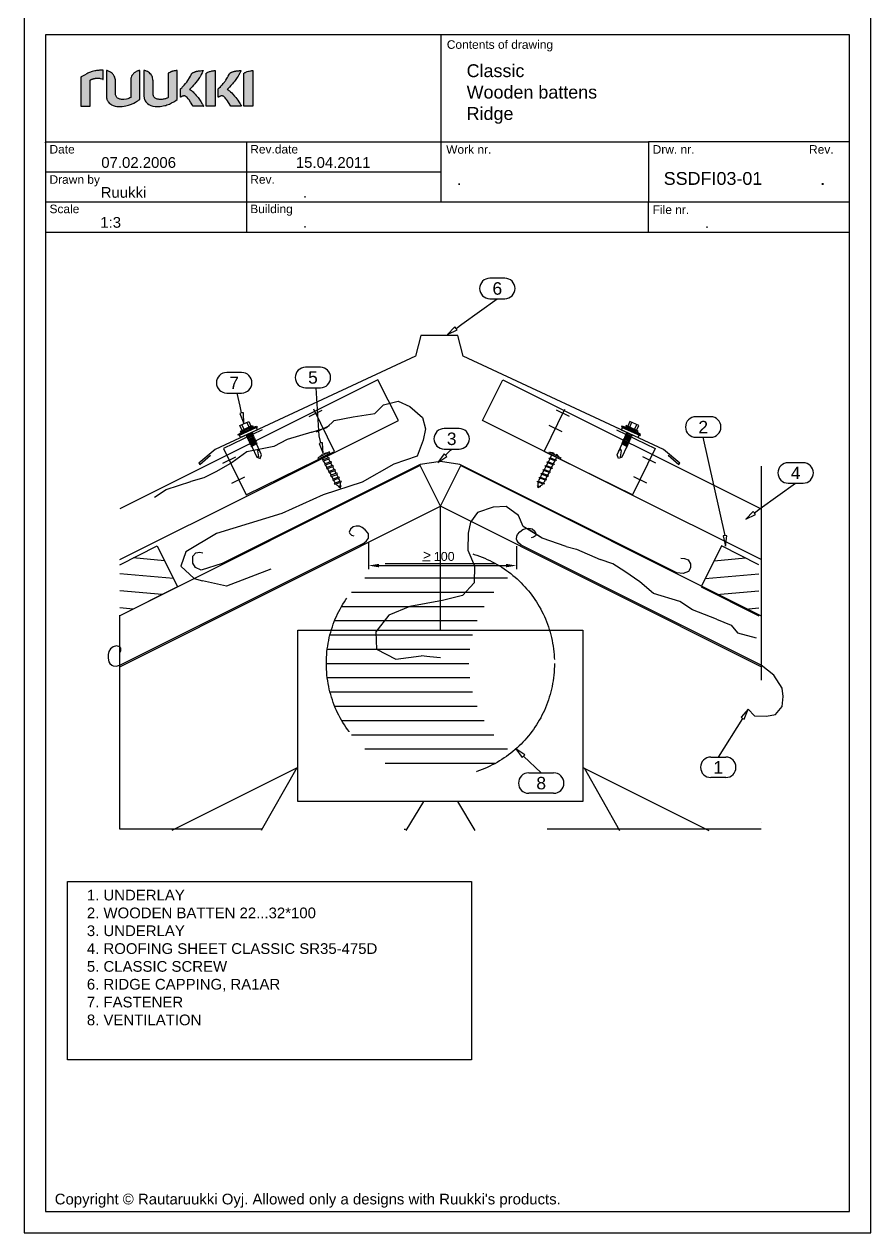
# Model space of a CAD drawing. Extents: x 2509 to 12199, y -2580 to 855.
# Drawn here: x 3968 to 4562, y -855 to -8 of the extents above; entities that cross this region are included whole.
import ezdxf
from ezdxf.enums import TextEntityAlignment as Align

# ---------------------------------------------------------------- set-up
doc = ezdxf.new("R2010")
doc.units = 0
doc.header["$LTSCALE"] = 50
doc.header["$PDSIZE"] = 50
doc.linetypes.add('KL', pattern=[4, 2, -2])
doc.linetypes.add('PKL', pattern=[7, 3, -2, 0, -2])
for name, color, linetype in [('CLASSIC', 7, 'CONTINUOUS'), ('DET_RAAMIT', 7, 'CONTINUOUS'), ('KIINNIKE', 1, 'CONTINUOUS'), ('RUUKKI', 7, 'CONTINUOUS')]:
    doc.layers.add(name, color=color, linetype=linetype)
doc.styles.add('arial', font='ARIAL.TTF')

# ---------------------------------------------------------------- blocks, each defined once
blk = doc.blocks.new('ruukki_dwg')
at = {"layer": 'RUUKKI'}
for points in [[(-27.9, 99.7), (-27.9, 57.3), (-14.6, 57.3), (-14.6, 95.4), (-14, 95.7), (-13.7, 95.9), (-13.4, 96), (-13.1, 96.2), (-12.8, 96.3), (-12.5, 96.4), (-12.1, 96.6), (-11.5, 96.8), (-11.1, 96.9), (-10.8, 97), (-10.4, 97.1), (-10.1, 97.2), (-9.8, 97.3), (-9.1, 97.5), (-8.4, 97.6), (-7.4, 97.8), (-6.7, 97.9), (-5.8, 98.1), (-4.9, 98.1), (-3.3, 98.1), (-1.1, 98), (0.3, 97.8), (2.3, 97.3), (3.8, 96.6), (4.2, 96.4), (4.3, 96.4), (4.4, 96.4), (4.4, 96.4), (4.4, 109.6), (4.2, 109.7), (3.9, 109.7), (3.7, 109.7), (2.4, 109.7), (1.3, 109.7), (0.1, 109.7), (-1, 109.6), (-2.1, 109.5), (-3.6, 109.4), (-5.1, 109.2), (-6.5, 109), (-7.8, 108.8), (-9.9, 108.3), (-11.5, 107.8), (-13, 107.3), (-14.2, 106.9), (-15.4, 106.4), (-16.9, 105.7), (-18.1, 105.2), (-19.4, 104.5), (-23, 102.6), (-25.5, 101.1), (-26.5, 100.5), (-27.3, 100), (-27.6, 99.9), (-27.9, 99.7)], [(9.1, 109.3), (9.1, 72.2), (9.1, 70.8), (9.3, 69.4), (9.6, 68.1), (10, 66.9), (10.3, 66.1), (10.7, 65.4), (11.1, 64.6), (11.8, 63.6), (12.3, 63), (13.4, 61.8), (14.3, 61), (15.6, 60.1), (16.6, 59.4), (18.1, 58.7), (18.9, 58.3), (20.4, 57.8), (22.1, 57.3), (24.2, 56.9), (26.3, 56.7), (29.3, 56.7), (32, 56.9), (35, 57.2), (37.3, 57.6), (41.4, 58.6), (45.8, 60.2), (49.1, 61.9), (51.7, 63.3), (53, 64), (54.8, 65.1), (56, 65.8), (56.9, 66.4), (57.6, 66.9), (57.8, 67), (57.8, 88.2), (57.8, 109.5), (57.1, 109.3), (56.5, 109.1), (55.8, 108.9), (55.5, 108.8), (54.8, 108.6), (53.9, 108.2), (52.7, 107.7), (51.6, 107), (50.5, 106.3), (49.9, 105.9), (49.2, 105.2), (48.7, 104.8), (48.1, 104.1), (47.6, 103.6), (47.2, 103.1), (46.9, 102.5), (46.5, 102), (46.3, 101.7), (45.9, 100.8), (45.3, 99.2), (45, 98.2), (44.8, 97.1), (44.6, 96), (44.6, 95.3), (44.6, 94.5), (44.6, 69.8), (43.4, 69.2), (42.1, 68.7), (40.4, 68.1), (38.4, 67.6), (34.6, 67.1), (33.3, 67.1), (31.3, 67.2), (29.8, 67.4), (28.7, 67.6), (27.7, 67.9), (26.7, 68.3), (25.4, 69), (24.6, 69.8), (23.7, 70.9), (23.2, 71.7), (22.8, 72.7), (22.5, 73.7), (22.4, 74.3), (22.3, 74.9), (22.3, 75.6), (22.3, 76.2), (22.3, 76.6), (22.3, 94.3), (22.2, 95.5), (22, 97.3), (21.7, 98.4), (21.3, 99.7), (20.6, 101.2), (19.6, 102.9), (19, 103.7), (18.6, 104.1), (17.9, 104.9), (16.9, 105.7), (16.4, 106.1), (15.3, 106.8), (14.1, 107.5), (13.2, 107.9), (12.3, 108.3), (11.4, 108.7), (10.7, 108.9), (10.1, 109.1), (9.7, 109.1), (9.4, 109.2), (9.1, 109.3)], [(64, 109.5), (64, 72.2), (64, 71.3), (64.1, 70.3), (64.4, 68.5), (64.8, 67.3), (65.2, 66.1), (65.8, 65), (66.7, 63.6), (67.7, 62.4), (69.2, 61), (71.2, 59.6), (73.8, 58.3), (77, 57.3), (80.3, 56.8), (83.6, 56.7), (87.5, 56.9), (89.9, 57.2), (92.2, 57.6), (94.3, 58.1), (95.9, 58.5), (97.4, 59), (101, 60.4), (104.3, 62), (107.6, 63.8), (110.6, 65.7), (112.6, 67), (112.6, 109.2), (112.2, 109.2), (111.7, 109.1), (111.2, 109.1), (110.8, 109.1), (110.1, 109), (109.1, 108.8), (108.6, 108.7), (108.1, 108.6), (106.5, 108.2), (105.8, 108.1), (105.1, 107.9), (104.5, 107.7), (104.2, 107.6), (104, 107.5), (103.4, 107.3), (103.1, 107.2), (102.6, 107), (102.2, 106.8), (101.7, 106.6), (100.8, 106.1), (100.3, 105.8), (100, 105.6), (99.7, 105.5), (99.5, 105.3), (99.5, 69.8), (98.9, 69.5), (98, 69.1), (97.3, 68.8), (96.3, 68.4), (95.6, 68.2), (94.6, 67.9), (92.9, 67.5), (91.9, 67.3), (90.7, 67.2), (89.8, 67.1), (88.5, 67.1), (87.2, 67.1), (86.2, 67.2), (85.3, 67.3), (84.4, 67.4), (83.3, 67.7), (82.3, 68), (81.2, 68.5), (80.5, 68.9), (79.8, 69.4), (79.5, 69.7), (78.8, 70.4), (78.4, 71), (78, 71.9), (77.7, 72.6), (77.5, 73.2), (77.3, 74.3), (77.2, 75.2), (77.2, 76.2), (77.2, 76.5), (77.2, 94.5), (77.1, 95.3), (77, 96.8), (76.6, 98.5), (76.3, 99.5), (75.8, 100.8), (75.2, 102), (74.3, 103.3), (73.2, 104.6), (72, 105.7), (70.5, 106.8), (69, 107.7), (67.8, 108.2), (66.6, 108.7), (66, 108.9), (65.3, 109.1), (64.3, 109.4), (64, 109.5)], [(117.3, 82.4), (118, 83.1), (119.1, 84.2), (119.7, 84.9), (120.6, 85.9), (122.5, 88), (124.5, 90.3), (126.3, 92.5), (128, 94.7), (130.5, 98.7), (132, 101.2), (132.9, 103), (133.5, 104.2), (134, 105.3), (134.3, 105.5), (134.8, 105.8), (135.3, 106), (135.9, 106.4), (136.4, 106.6), (137, 106.8), (137.6, 107.1), (138.3, 107.4), (138.7, 107.5), (139, 107.6), (139.5, 107.7), (139.9, 107.9), (140.3, 108), (140.8, 108.1), (141.2, 108.2), (141.7, 108.3), (142.7, 108.5), (143.4, 108.7), (144.2, 108.8), (144.9, 108.8), (145.6, 108.9), (146.3, 109), (148.5, 109.1), (149.8, 109.2), (150.1, 109.2), (150.3, 109.2), (150.3, 109), (150.2, 108.8), (150, 108.3), (149.6, 107.4), (149.3, 106.7), (149, 106), (148.8, 105.7), (147.6, 103.4), (146.8, 101.9), (145.8, 100.3), (145, 99), (143.9, 97.4), (143.1, 96.4), (141.9, 94.7), (139.2, 91.3), (138.1, 89.9), (137.4, 89.1), (136.4, 87.9), (134.3, 85.6), (133.2, 84.5), (132.2, 83.5), (130.8, 82.1), (130.2, 81.6), (130.6, 81.5), (131.4, 81.2), (131.7, 81), (132.4, 80.6), (133.4, 79.9), (134.2, 79.3), (134.4, 79.1), (135.6, 78), (136.6, 76.9), (138.7, 74.6), (140.3, 72.8), (142.9, 69.7), (144.8, 67.1), (146.8, 64.2), (149.1, 60.8), (149.4, 60.4), (150, 59.3), (150.4, 58.6), (150.9, 57.8), (151, 57.5), (151.1, 57.3), (135.7, 57.3), (134.4, 59.4), (132.9, 61.8), (132, 63.2), (129.7, 66.4), (128.3, 68.2), (126.8, 69.9), (125.7, 71), (124.9, 71.6), (124.4, 71.9), (124.1, 72), (123.9, 72.1), (123.8, 72.2), (123.5, 72.2), (123.2, 72.3), (123, 72.3), (122.8, 72.3), (122.6, 72.3), (122.1, 72.3), (121.9, 72.3), (121.6, 72.2), (121.1, 72.1), (120.8, 72), (120.5, 72), (120.4, 71.9), (120.1, 71.8), (119.8, 71.7), (119.6, 71.6), (119.3, 71.5), (119, 71.3), (118.8, 71.2), (118.5, 71), (118.3, 70.9), (117.8, 70.6), (117.8, 70.6), (117.7, 70.5), (117.5, 70.5), (117.3, 70.3), (117.3, 82.4)], [(154.5, 105.3), (155, 105.6), (155.6, 106), (156.2, 106.3), (156.8, 106.6), (157.2, 106.8), (158.7, 107.4), (159.6, 107.7), (160.5, 108), (161.9, 108.3), (163.1, 108.6), (164.2, 108.8), (165.4, 109), (166.6, 109.1), (167.1, 109.1), (167.7, 109.2), (167.7, 57.3), (154.5, 57.3), (154.5, 105.3)], [(172.4, 82.4), (173.8, 83.9), (175.4, 85.6), (176.3, 86.7), (177.5, 88), (178.6, 89.1), (179.6, 90.3), (180.5, 91.4), (181.3, 92.5), (182.1, 93.5), (182.7, 94.3), (183.2, 95), (184.8, 97.4), (186, 99.3), (187, 101.2), (188.3, 103.6), (188.8, 104.8), (189.1, 105.3), (189.2, 105.4), (189.5, 105.6), (189.7, 105.7), (190, 105.9), (190.5, 106.2), (191.2, 106.5), (191.7, 106.7), (192.3, 107), (193, 107.2), (193.7, 107.5), (194.5, 107.7), (194.9, 107.9), (195.4, 108), (195.8, 108.1), (196.3, 108.2), (196.8, 108.3), (197.8, 108.5), (198.5, 108.7), (199.6, 108.8), (200.3, 108.9), (201, 108.9), (201.4, 109), (202.4, 109), (203.6, 109.1), (204, 109.1), (204.8, 109.2), (205.2, 109.2), (205.4, 109.2), (205.3, 109), (205.3, 109), (205.2, 108.8), (205.1, 108.5), (205, 108.3), (204.9, 108), (204.8, 107.7), (204.7, 107.4), (204.5, 107.1), (204.4, 106.7), (204.2, 106.4), (203.7, 105.3), (203.5, 104.9), (203.3, 104.5), (203.1, 104.1), (203, 103.9), (202.8, 103.6), (202.4, 102.8), (202, 102.2), (201.3, 101), (200, 99), (199.2, 97.8), (198.2, 96.4), (196.9, 94.7), (195.5, 92.8), (194.3, 91.3), (193.1, 89.9), (192.1, 88.7), (190.8, 87.2), (188.8, 85.1), (187.8, 84), (186.3, 82.6), (185.8, 82.1), (185.3, 81.6), (186, 81.4), (186.6, 81.1), (187, 81), (187.5, 80.6), (188, 80.2), (188.6, 79.8), (189.2, 79.3), (190.1, 78.4), (192.1, 76.5), (193.8, 74.6), (196.1, 71.9), (197.9, 69.7), (200.7, 65.8), (202.4, 63.5), (204.2, 60.8), (205.3, 58.9), (206.2, 57.3), (190.8, 57.3), (189.9, 58.8), (188.5, 61), (187.4, 62.7), (185.8, 65.1), (184.4, 66.9), (183.4, 68.2), (182.4, 69.3), (181.3, 70.4), (180.4, 71.3), (179.8, 71.8), (179.2, 72), (178.6, 72.2), (178, 72.3), (177.6, 72.3), (176.9, 72.3), (176.4, 72.2), (175.7, 72), (175.1, 71.8), (174.7, 71.6), (174.1, 71.3), (173.5, 71), (173.1, 70.8), (172.7, 70.5), (172.4, 70.4), (172.4, 70.3), (172.4, 82.4)], [(209.6, 105.3), (210.1, 105.6), (210.7, 106), (211.3, 106.3), (211.9, 106.6), (212.8, 107), (213.8, 107.4), (214.7, 107.7), (216.3, 108.2), (217.6, 108.5), (219.3, 108.8), (220.5, 109), (221.5, 109.1), (222.4, 109.1), (222.8, 109.2), (222.8, 57.3), (209.6, 57.3), (209.6, 105.3)]]:
    blk.add_lwpolyline(points, dxfattribs=at)
blk = doc.blocks.new('A$C2243682C')
at = {"layer": 'RUUKKI', "color": 1, "linetype": 'PKL'}
for p, q in [((-76.98, 537.52), (-76.98, 283.08)), ((-526.98, 283.08), (-526.98, 530.82)), ((-76.98, 283.08), (-526.98, 283.08))]:
    blk.add_line(p, q, dxfattribs=at)
blk = doc.blocks.new('A$C6CFB2109')
at = {"layer": 'RUUKKI', "color": 1, "linetype": 'KL'}
for p, q in [((-263.73, 186.21), (-186.27, 186.21)), ((-277.92, 176.21), (-172.08, 176.21)), ((-287.45, 166.21), (-162.55, 166.21)), ((-294.28, 156.21), (-155.72, 156.21)), ((-299.16, 146.21), (-150.84, 146.21)), ((-302.46, 136.21), (-147.54, 136.21)), ((-304.37, 126.21), (-145.63, 126.21)), ((-305, 116.21), (-145, 116.21)), ((-304.37, 106.21), (-145.63, 106.21)), ((-302.46, 96.21), (-147.54, 96.21)), ((-299.16, 86.21), (-150.84, 86.21)), ((-294.28, 76.21), (-155.72, 76.21)), ((-287.45, 66.21), (-162.55, 66.21)), ((-277.92, 56.21), (-172.08, 56.21)), ((-263.73, 46.21), (-186.27, 46.21))]:
    blk.add_line(p, q, dxfattribs=at)
blk.add_circle((-225, 116.21), 80, dxfattribs=at)
blk = doc.blocks.new('A$C6E8F6798')
at = {"layer": 'RUUKKI', "color": 5}
for p, q in [((-14.31, 28.62), (-225, -76.72)), ((0, 0), (-14.31, 28.62)), ((-225, -112.5), (0, 0))]:
    blk.add_line(p, q, dxfattribs=at)
blk = doc.blocks.new('A$C32A053DA')
at = {"layer": 'RUUKKI', "color": 5}
for p, q in [((0, 0), (14.31, 28.62)), ((14.31, 28.62), (225, -76.72)), ((225, -112.5), (0, 0))]:
    blk.add_line(p, q, dxfattribs=at)
blk = doc.blocks.new('A$C396A0FC0')
at = {"layer": 'RUUKKI', "color": 2}
for p, q in [((163.71, 212.04), (161.82, 210.42)), ((165.96, 212.5), (163.71, 212.04)), ((168.14, 212.32), (165.96, 212.5)), ((170.21, 211.56), (168.14, 212.32)), ((161.82, 210.42), (160.88, 208.2)), ((160.88, 208.2), (161.35, 207.17)), ((161.35, 207.17), (162.63, 206.1)), ((162.63, 206.1), (164.33, 205.67)), ((172.19, 209.91), (170.21, 211.56)), ((173.96, 208.07), (172.19, 209.91)), ((173.19, 202.17), (174.44, 204.06)), ((174.47, 206.96), (173.96, 208.07)), ((174.44, 204.06), (174.58, 204.85)), ((174.58, 204.85), (174.47, 206.96)), ((0, 114.96), (171.23, 200.58)), ((171.23, 200.58), (173.19, 202.17)), ((-4.63, 127.87), (-6.34, 126.34)), ((-2.2, 128.41), (-4.63, 127.87)), ((0.14, 127.82), (-2.2, 128.41)), ((0.69, 126.83), (0.14, 127.82)), ((-7.51, 124.49), (-8.14, 122.37)), ((-8.14, 122.37), (-8.01, 119.81)), ((-8.01, 119.81), (-7.6, 117.28)), ((-6.34, 126.34), (-7.51, 124.49)), ((0.1, 123.54), (0.78, 125.17)), ((0.78, 125.17), (0.69, 126.83)), ((-7.6, 117.28), (-7.02, 116.2)), ((-7.02, 116.2), (-5.4, 114.85)), ((-5.4, 114.85), (-4.68, 114.49)), ((-4.68, 114.49), (-2.42, 114.36)), ((-2.42, 114.36), (0, 114.96))]:
    blk.add_line(p, q, dxfattribs=at)
blk = doc.blocks.new('A$C040B40ED')
at = {"layer": 'RUUKKI', "color": 2}
for p, q in [((-171.58, 203.35), (-171.47, 205.45)), ((-171.47, 205.45), (-170.95, 206.57)), ((-170.95, 206.57), (-169.18, 208.41)), ((-169.18, 208.41), (-167.21, 210.06)), ((-167.21, 210.06), (-165.14, 210.82)), ((-165.14, 210.82), (-162.96, 210.99)), ((-162.96, 210.99), (-160.7, 210.54)), ((-159.62, 204.6), (-161.32, 204.16)), ((-160.7, 210.54), (-158.81, 208.92)), ((-158.34, 205.67), (-159.62, 204.6)), ((-158.81, 208.92), (-157.87, 206.69)), ((-157.87, 206.69), (-158.34, 205.67)), ((-171.43, 202.55), (-171.58, 203.35)), ((-170.19, 200.67), (-171.43, 202.55)), ((-168.23, 199.08), (-170.19, 200.67)), ((0, 114.96), (-168.23, 199.08)), ((8.96, 107.85), (0, 114.96)), ((14.84, 98.84), (8.96, 107.85)), ((15.46, 93.07), (14.84, 98.84)), ((10.1, 80.3), (14.84, 86.07)), ((14.84, 86.07), (15.46, 93.07)), ((-9.08, 84.01), (-4.54, 79.47)), ((-4.54, 79.47), (3.71, 79.27)), ((3.71, 79.27), (10.1, 80.3))]:
    blk.add_line(p, q, dxfattribs=at)
at = {"layer": 'RUUKKI', "color": 1, "linetype": 'KL'}
blk.add_line((-162.66, 209.84), (-163.38, 209.92), dxfattribs=at)
blk = doc.blocks.new('A$C259C44C5')
at = {"layer": 'RUUKKI', "color": 1, "linetype": 'KL'}
for p, q in [((-199.04, 222.03), (-203.98, 215.34)), ((-187.98, 225.81), (-199.04, 222.03)), ((-178.97, 226.1), (-187.98, 225.81)), ((-170.24, 219.99), (-178.97, 226.1)), ((-203.98, 215.34), (-205.44, 207.49)), ((-167.04, 212.14), (-170.24, 219.99)), ((-153.71, 204.05), (-167.04, 212.14)), ((-205.44, 207.49), (-205.73, 195.57)), ((-153.71, 204.05), (-162.66, 209.84)), ((-136.85, 198.25), (-153.71, 204.05)), ((-205.73, 195.57), (-201.08, 184.52)), ((-103.93, 185.95), (-112.82, 189.16)), ((-201.08, 184.52), (-201.37, 172.59)), ((-95.5, 180.67), (-103.93, 185.95)), ((-84.97, 173.3), (-95.5, 180.67)), ((-201.37, 172.59), (-209.51, 163.87)), ((-75.49, 165.12), (-84.97, 173.3)), ((-209.51, 163.87), (-223.48, 160.38)), ((-57.05, 159.61), (-75.49, 165.12)), ((-246.46, 156.02), (-261.29, 149.91)), ((-223.48, 160.38), (-246.46, 156.02)), ((-48.1, 153.82), (-57.05, 159.61)), ((-31.25, 147.32), (-48.1, 153.82)), ((-261.29, 149.91), (-270.31, 138.28)), ((-31.25, 147.32), (-21, 143.1)), ((-270.31, 138.28), (-269.73, 126.07)), ((-21, 143.1), (-16.46, 137.66)), ((-16.46, 137.66), (-3.45, 134.03)), ((-269.73, 126.07), (-256.35, 119.09)), ((-256.35, 119.09), (-238.46, 121.56))]:
    blk.add_line(p, q, dxfattribs=at)
at = {"layer": 'RUUKKI', "color": 1}
for p, q in [((-136.85, 198.25), (-129.59, 196.4)), ((-129.59, 196.4), (-112.82, 189.16)), ((-112.82, 189.16), (-112.82, 189.16)), ((-232.45, 120.86), (-238.46, 121.56)), ((-225, 119.99), (-232.45, 120.86))]:
    blk.add_line(p, q, dxfattribs=at)
blk = doc.blocks.new('A$C780F4CBE')
at = {"layer": 'RUUKKI', "color": 6}
for p, q in [((-50.47, -25.44), (-50.47, -44.06)), ((53.42, -28), (53.42, -44.06)), ((-42.97, -41.56), (45.92, -41.56))]:
    blk.add_line(p, q, dxfattribs=at)
for points in [[(-42.97, -40.31), (-42.97, -42.81), (-50.47, -41.56)], [(45.92, -40.31), (45.92, -42.81), (53.42, -41.56)]]:
    blk.add_solid(points, dxfattribs=at)
blk = doc.blocks.new('A$C2F552DE1')
at = {"layer": 'RUUKKI', "color": 2}
for p, q in [((-14.09, 29.36), (-153.05, -40.03)), ((0.17, 31.32), (-14.09, 29.36)), ((13.6, 29.43), (0.17, 31.32)), ((165.93, -46.73), (13.6, 29.43)), ((-173.79, -34.9), (-171.64, -32.55)), ((-171.64, -32.55), (-168.75, -32.08)), ((-168.75, -32.08), (-166.74, -32.62)), ((-173.65, -39.87), (-173.79, -34.9)), ((-171.91, -42.89), (-173.65, -39.87)), ((-153.05, -40.03), (-167.95, -44.77)), ((168.74, -36.27), (171.34, -36.52)), ((171.34, -36.52), (173.93, -37.61)), ((173.93, -37.61), (175.52, -40.28)), ((175.52, -40.28), (175.43, -43.12)), ((-167.95, -44.77), (-171.91, -42.89)), ((170.29, -47.16), (165.93, -46.73)), ((173.97, -45.79), (170.29, -47.16)), ((175.43, -43.12), (173.97, -45.79))]:
    blk.add_line(p, q, dxfattribs=at)
blk = doc.blocks.new('A$C762D7903')
at = {"layer": 'RUUKKI', "color": 7}
for p, q in [((-195.51, 286.52), (-181.2, 315.14)), ((-181.2, 315.14), (0, 224.54)), ((0, 189.02), (-195.51, 286.52))]:
    blk.add_line(p, q, dxfattribs=at)
blk = doc.blocks.new('A$C6E3D657E')
at = {"layer": 'RUUKKI', "color": 1}
for p, q in [((94.96, -47.09), (89.86, -45.35)), ((93.33, -50.29), (93.4, -50.15)), ((95.3, -46.42), (97.03, -43.02)), ((102.76, -51.92), (98.35, -48.82)), ((98.7, -48.15), (100.43, -44.75)), ((89.87, -57.07), (90.22, -56.4)), ((90.57, -55.72), (90.91, -55.04)), ((91.26, -54.36), (91.6, -53.68)), ((91.95, -53), (92.3, -52.32)), ((92.64, -51.64), (92.99, -50.96)), ((93.03, -59.28), (93.37, -58.6)), ((93.72, -57.92), (94.06, -57.24)), ((94.41, -56.56), (94.76, -55.88)), ((95.1, -55.21), (95.45, -54.53)), ((95.79, -53.85), (96.14, -53.17)), ((96.48, -52.49), (96.8, -51.88))]:
    blk.add_line(p, q, dxfattribs=at)
for points in [[(100.06, -48.84), (101.79, -45.44), (95.68, -42.33), (93.95, -45.72)], [(100.87, -53.95), (101.73, -52.26), (90.19, -46.38), (89.33, -48.07)], [(102.41, -52.6), (102.76, -51.92), (89.86, -45.35), (89.51, -46.03)], [(100.73, -50.03), (101.07, -49.36), (92.93, -45.21), (92.58, -45.88)], [(96.68, -53.1), (96.48, -52.49), (93.33, -50.29), (92.72, -50.31), (92.99, -50.96), (96.14, -53.17)], [(93.23, -59.89), (93.03, -59.28), (89.87, -57.07), (89.26, -57.1), (89.53, -57.75), (92.68, -59.96)], [(93.92, -58.54), (93.72, -57.92), (90.57, -55.72), (89.95, -55.75), (90.22, -56.4), (93.37, -58.6)], [(94.61, -57.18), (94.41, -56.56), (91.26, -54.36), (90.64, -54.39), (90.91, -55.04), (94.06, -57.24)], [(95.3, -55.82), (95.1, -55.21), (91.95, -53), (91.34, -53.03), (91.6, -53.68), (94.76, -55.88)], [(95.99, -54.46), (95.79, -53.85), (92.64, -51.64), (92.03, -51.67), (92.3, -52.32), (95.45, -54.53)]]:
    blk.add_lwpolyline(points, close=True, dxfattribs=at)
for points in [[(92.68, -59.96), (89.04, -67.11), (86.47, -67.94), (85.64, -65.38), (89.53, -57.75)], [(89.87, -57.07), (89.93, -56.96)], [(93.08, -59.17), (93.03, -59.28)], [(86.85, -63.01), (88.06, -61.48), (88.59, -62.78), (87.88, -66.86), (88.91, -67.15)]]:
    blk.add_lwpolyline(points, dxfattribs=at)
blk = doc.blocks.new('S43-25')
at = {"layer": 'CLASSIC', "color": 1}
for points in [[(-0.7, 1.01), (-0.9, 1.66, 0.08871), (-3.3, 1, 0.082321)], [(3.3, 1, 0.08871), (0.9, 1.66), (0.7, 1.01)]]:
    blk.add_lwpolyline(points, format="xyb", dxfattribs=at)
at = {"layer": 'KIINNIKE', "color": 1}
for p, q in [((-1.9, -5.44), (-1.9, -3.23)), ((1.9, -4.9), (1.9, -2.7))]:
    blk.add_line(p, q, dxfattribs=at)
at = {"layer": 'KIINNIKE'}
for p, q in [((-1.9, -8.49), (-1.9, -6.28)), ((1.9, -7.95), (1.9, -5.74)), ((-1.9, -11.53), (-1.9, -9.32)), ((1.9, -11), (1.9, -8.79))]:
    blk.add_line(p, q, dxfattribs=at)
at = {"layer": 'KIINNIKE', "color": 1}
for points in [[(-4.5, 1), (4.5, 1), (4.5, 0), (-4.5, 0)], [(2.6, -2.17), (2.1, -2.67), (-2.09, -3.25), (-2.68, -2.92), (-2.09, -2.42), (2.1, -1.83)], [(2.6, -5.21), (2.1, -5.72), (-2.09, -6.3), (-2.68, -5.97), (-2.09, -5.46), (2.1, -4.88)]]:
    blk.add_lwpolyline(points, close=True, dxfattribs=at)
for points in [[(-1.9, -2.39), (-1.9, -1, 0.414214), (-2.9, 0)], [(1.9, -1.86), (1.9, -1, -0.414214), (2.9, 0)]]:
    blk.add_lwpolyline(points, format="xyb", dxfattribs=at)
at = {"layer": 'KIINNIKE'}
for points in [[(2.6, -8.26), (2.1, -8.76), (-2.09, -9.35), (-2.68, -9.01), (-2.09, -8.51), (2.1, -7.93)], [(2.6, -11.31), (2.1, -11.81), (-2.09, -12.4), (-2.68, -12.06), (-2.09, -11.56), (2.1, -10.97)], [(2.6, -14.36), (2.1, -14.86), (-2.09, -15.45), (-2.68, -15.11), (-2.09, -14.61), (2.1, -14.02)], [(2.6, -17.4), (2.1, -17.91), (-2.09, -18.49), (-2.68, -18.16), (-2.09, -17.65), (2.1, -17.07)], [(2.6, -20.45), (2.1, -20.95), (-2.03, -21.53), (-2.61, -21.2), (-2.03, -20.69), (2.1, -20.12)], [(1.09, -23.71), (0.73, -24.07), (-0.55, -24.25), (-0.98, -24.01), (-0.55, -23.65), (0.73, -23.47)]]:
    blk.add_lwpolyline(points, close=True, dxfattribs=at)
for points in [[(-1.9, -9.32), (-1.9, -9.41)], [(-1.9, -14.58), (-1.9, -12.37)], [(-1.9, -17.63), (-1.9, -15.42)], [(1.9, -8.88), (1.9, -8.79)], [(1.9, -11.84), (1.9, -14.05)], [(1.9, -14.89), (1.9, -17.1)], [(-1.9, -18.74), (-1.9, -18.47)], [(0, -25), (-0.37, -24.23)], [(0.42, -24.12), (0, -25)], [(1.9, -17.93), (1.9, -18.74)]]:
    blk.add_lwpolyline(points, dxfattribs=at)
for points in [[(-1.72, -20.65, -0.048189), (-1.9, -18.74), (-1.9, -18.47)], [(-0.62, -23.7), (-0.94, -23.03, -0.041911), (-1.53, -21.46)], [(1.64, -21.02, -0.053388), (0.94, -23.03), (0.73, -23.47)], [(1.9, -17.93), (1.9, -18.74, -0.035659), (1.8, -20.16, -0.035659)]]:
    blk.add_lwpolyline(points, format="xyb", dxfattribs=at)
blk = doc.blocks.new('A$C79D7468B')
at = {"layer": 'RUUKKI', "color": 3, "ltscale": 25}
for p, q in [((29.32, -6.02), (35.8, 26.34)), ((74.63, 21.63), (104.04, 15.75)), ((104.04, 15.75), (96.98, -19.55)), ((96.98, -19.55), (29.32, -6.02))]:
    blk.add_line(p, q, dxfattribs=at)
at = {"layer": 'RUUKKI', "ltscale": 25}
for p, q in [((40.32, 22.38), (30.41, 24.37)), ((37.97, 10.62), (28.06, 12.6)), ((107.2, 5.95), (97.3, 7.93)), ((104.51, -9.09), (94.6, -7.11))]:
    blk.add_line(p, q, dxfattribs=at)
blk = doc.blocks.new('A$C0189015D')
at = {"layer": 'RUUKKI', "color": 2}
for p, q in [((0, -62.34), (26.28, -49.21)), ((26.28, -49.21), (40.59, -77.83)), ((40.59, -77.83), (0, -98.12))]:
    blk.add_line(p, q, dxfattribs=at)
at = {"layer": 'RUUKKI', "color": 1}
for p, q in [((31.45, -59.56), (9.42, -57.63)), ((37.69, -72.03), (0, -68.73)), ((29.74, -83.25), (0, -80.65)), ((9.45, -93.4), (0, -92.57))]:
    blk.add_line(p, q, dxfattribs=at)
blk = doc.blocks.new('A$C401F1AF1')
at = {"layer": 'RUUKKI', "color": 1, "linetype": 'KL'}
for p, q in [((185.03, 49.85), (195.41, 52.22)), ((195.41, 52.22), (203.66, 48.55)), ((163.71, 41.31), (179.11, 43.78)), ((179.11, 43.78), (185.03, 49.85)), ((203.66, 48.55), (212.47, 40.88)), ((145.43, 33.83), (150.43, 38.85)), ((150.43, 38.85), (163.71, 41.31)), ((212.47, 40.88), (214.54, 32.82)), ((117.48, 25.56), (108.04, 20.59)), ((134.84, 30.54), (117.48, 25.56)), ((134.84, 30.54), (145.43, 33.83)), ((214.54, 32.82), (212.92, 25)), ((108.04, 20.59), (89.19, 16.74)), ((212.92, 25), (208.7, 13.85)), ((79.02, 9.43), (67.88, 3.03)), ((89.19, 16.74), (79.02, 9.43)), ((208.7, 13.85), (192.29, 8.08)), ((67.88, 3.03), (59.02, -1.49)), ((192.29, 8.08), (170.17, -4.37)), ((59.02, -1.49), (49.87, -3.9)), ((170.17, -4.37), (142.76, -13.4)), ((142.76, -13.4), (113.8, -26.47)), ((113.8, -26.47), (67.84, -40.44)), ((67.84, -40.44), (46.49, -53.3)), ((46.49, -53.3), (42.93, -63.42)), ((42.93, -63.42), (52.28, -71.98)), ((106.08, -65.44), (74.86, -77.37)), ((74.86, -77.37), (58.12, -73.6))]:
    blk.add_line(p, q, dxfattribs=at)
at = {"layer": 'RUUKKI', "color": 1}
for p, q in [((32.53, -9.62), (49.87, -3.9)), ((49.87, -3.9), (49.87, -3.9)), ((24.37, -15.03), (32.53, -9.62)), ((52.28, -71.98), (58.12, -73.6))]:
    blk.add_line(p, q, dxfattribs=at)

msp = doc.modelspace()

# ---------------------------------------------------------------- hatches: boundary and pattern name
at = {"layer": 'RUUKKI'}
h = msp.add_hatch(color=256, dxfattribs=at)
h.paths.add_polyline_path([(4007.89, -44.61), (4007.89, -65), (4014.25, -65), (4014.25, -46.65), (4014.53, -46.5), (4014.68, -46.44), (4014.83, -46.37), (4014.98, -46.3), (4015.14, -46.24), (4015.29, -46.18), (4015.45, -46.11), (4015.77, -46), (4015.93, -45.94), (4016.1, -45.89), (4016.26, -45.84), (4016.42, -45.8), (4016.59, -45.75), (4016.92, -45.66), (4017.25, -45.59), (4017.74, -45.5), (4018.05, -45.45), (4018.51, -45.39), (4018.93, -45.36), (4019.68, -45.35), (4020.74, -45.41), (4021.42, -45.49), (4022.4, -45.74), (4023.13, -46.07), (4023.32, -46.19), (4023.37, -46.2), (4023.41, -46.2), (4023.41, -46.19), (4023.41, -39.83), (4023.29, -39.82), (4023.17, -39.8), (4023.05, -39.8), (4022.46, -39.8), (4021.89, -39.8), (4021.34, -39.81), (4020.81, -39.84), (4020.3, -39.87), (4019.56, -39.94), (4018.85, -40.02), (4018.17, -40.12), (4017.53, -40.25), (4016.52, -40.48), (4015.76, -40.7), (4015.02, -40.95), (4014.46, -41.15), (4013.89, -41.38), (4013.14, -41.7), (4012.6, -41.95), (4011.94, -42.29), (4010.22, -43.22), (4009.01, -43.92), (4008.52, -44.21), (4008.14, -44.44), (4008.01, -44.53)])
h.paths.add_polyline_path([(4025.65, -39.99), (4025.65, -57.81), (4025.68, -58.51), (4025.76, -59.16), (4025.9, -59.79), (4026.09, -60.39), (4026.25, -60.76), (4026.42, -61.12), (4026.61, -61.47), (4026.95, -61.95), (4027.18, -62.26), (4027.71, -62.82), (4028.14, -63.21), (4028.78, -63.67), (4029.28, -63.98), (4029.99, -64.33), (4030.35, -64.49), (4031.11, -64.76), (4031.89, -64.98), (4032.9, -65.16), (4033.92, -65.26), (4035.38, -65.26), (4036.69, -65.2), (4038.13, -65.04), (4039.22, -64.86), (4041.19, -64.35), (4043.28, -63.57), (4044.89, -62.8), (4046.14, -62.13), (4046.78, -61.76), (4047.63, -61.26), (4048.22, -60.88), (4048.63, -60.62), (4048.97, -60.39), (4049.07, -60.32), (4049.07, -50.12), (4049.07, -39.91), (4048.75, -39.99), (4048.43, -40.07), (4048.12, -40.17), (4047.96, -40.22), (4047.66, -40.33), (4047.2, -40.5), (4046.63, -40.78), (4046.07, -41.09), (4045.55, -41.44), (4045.3, -41.63), (4044.94, -41.94), (4044.71, -42.15), (4044.39, -42.49), (4044.19, -42.73), (4044, -42.98), (4043.82, -43.24), (4043.65, -43.5), (4043.57, -43.64), (4043.35, -44.07), (4043.06, -44.83), (4042.91, -45.32), (4042.81, -45.83), (4042.74, -46.36), (4042.72, -46.73), (4042.71, -47.1), (4042.71, -58.99), (4042.14, -59.27), (4041.52, -59.53), (4040.72, -59.8), (4039.73, -60.05), (4037.91, -60.29), (4037.27, -60.29), (4036.33, -60.24), (4035.62, -60.14), (4035.08, -60.04), (4034.59, -59.89), (4034.13, -59.71), (4033.52, -59.36), (4033.09, -59), (4032.66, -58.47), (4032.43, -58.06), (4032.25, -57.6), (4032.11, -57.09), (4032.06, -56.81), (4032.03, -56.52), (4032, -56.21), (4031.99, -55.89), (4031.98, -55.73), (4031.98, -47.19), (4031.96, -46.63), (4031.85, -45.75), (4031.74, -45.25), (4031.54, -44.61), (4031.21, -43.88), (4030.7, -43.06), (4030.41, -42.7), (4030.21, -42.46), (4029.88, -42.12), (4029.41, -41.72), (4029.16, -41.53), (4028.63, -41.17), (4028.09, -40.85), (4027.65, -40.64), (4027.2, -40.45), (4026.75, -40.29), (4026.44, -40.19), (4026.12, -40.1), (4025.97, -40.06), (4025.81, -40.02)])
h.paths.add_polyline_path([(4052.05, -39.91), (4052.05, -57.81), (4052.06, -58.28), (4052.1, -58.73), (4052.25, -59.59), (4052.42, -60.19), (4052.65, -60.76), (4052.92, -61.29), (4053.35, -61.95), (4053.84, -62.55), (4054.54, -63.21), (4055.51, -63.88), (4056.75, -64.49), (4058.29, -64.98), (4059.91, -65.23), (4061.5, -65.27), (4063.34, -65.18), (4064.53, -65.04), (4065.63, -64.86), (4066.65, -64.62), (4067.41, -64.41), (4068.14, -64.17), (4069.85, -63.5), (4071.46, -62.71), (4073.03, -61.86), (4074.47, -60.98), (4075.45, -60.32), (4075.45, -40.05), (4075.22, -40.06), (4075, -40.07), (4074.73, -40.09), (4074.58, -40.1), (4074.21, -40.15), (4073.77, -40.22), (4073.51, -40.27), (4073.25, -40.32), (4072.48, -40.49), (4072.15, -40.58), (4071.84, -40.66), (4071.55, -40.76), (4071.41, -40.8), (4071.27, -40.85), (4071.01, -40.94), (4070.88, -40.99), (4070.64, -41.08), (4070.41, -41.18), (4070.19, -41.28), (4069.73, -41.52), (4069.5, -41.66), (4069.36, -41.75), (4069.23, -41.83), (4069.11, -41.91), (4069.11, -58.99), (4068.83, -59.14), (4068.39, -59.34), (4068.08, -59.47), (4067.6, -59.65), (4067.28, -59.75), (4066.79, -59.89), (4065.97, -60.09), (4065.49, -60.17), (4064.87, -60.25), (4064.44, -60.29), (4063.84, -60.29), (4063.2, -60.27), (4062.74, -60.24), (4062.3, -60.19), (4061.88, -60.13), (4061.35, -60.01), (4060.87, -59.85), (4060.32, -59.61), (4060.02, -59.43), (4059.66, -59.16), (4059.49, -59.01), (4059.19, -58.67), (4059, -58.38), (4058.78, -57.97), (4058.65, -57.61), (4058.57, -57.36), (4058.47, -56.83), (4058.42, -56.39), (4058.39, -55.91), (4058.39, -55.75), (4058.39, -47.1), (4058.37, -46.73), (4058.32, -46.01), (4058.14, -45.16), (4057.99, -44.68), (4057.75, -44.07), (4057.45, -43.5), (4057.01, -42.86), (4056.5, -42.26), (4055.93, -41.73), (4055.17, -41.18), (4054.48, -40.78), (4053.9, -40.5), (4053.3, -40.27), (4053, -40.17), (4052.68, -40.07), (4052.21, -39.95)])
h.paths.add_polyline_path([(4077.7, -52.92), (4078.02, -52.61), (4078.54, -52.05), (4078.83, -51.73), (4079.29, -51.23), (4080.18, -50.25), (4081.15, -49.12), (4082, -48.07), (4082.82, -46.99), (4084.05, -45.1), (4084.74, -43.87), (4085.21, -43), (4085.48, -42.44), (4085.74, -41.91), (4085.88, -41.81), (4086.09, -41.68), (4086.33, -41.55), (4086.63, -41.39), (4086.87, -41.28), (4087.14, -41.17), (4087.45, -41.04), (4087.78, -40.92), (4087.96, -40.86), (4088.14, -40.8), (4088.34, -40.74), (4088.54, -40.68), (4088.76, -40.62), (4088.97, -40.56), (4089.2, -40.51), (4089.43, -40.45), (4089.92, -40.36), (4090.26, -40.3), (4090.6, -40.25), (4090.95, -40.21), (4091.3, -40.17), (4091.64, -40.15), (4092.7, -40.08), (4093.31, -40.06), (4093.46, -40.05), (4093.57, -40.05), (4093.53, -40.15), (4093.5, -40.25), (4093.41, -40.48), (4093.22, -40.91), (4093.08, -41.23), (4092.92, -41.57), (4092.84, -41.74), (4092.27, -42.83), (4091.87, -43.53), (4091.41, -44.3), (4090.99, -44.96), (4090.49, -45.69), (4090.11, -46.21), (4089.52, -47.01), (4088.23, -48.66), (4087.69, -49.31), (4087.35, -49.71), (4086.87, -50.27), (4085.85, -51.37), (4085.34, -51.9), (4084.87, -52.37), (4084.16, -53.05), (4083.9, -53.3), (4084.07, -53.34), (4084.47, -53.5), (4084.63, -53.58), (4084.97, -53.78), (4085.41, -54.1), (4085.8, -54.43), (4085.91, -54.52), (4086.47, -55.05), (4086.97, -55.56), (4088, -56.65), (4088.76, -57.53), (4089.98, -59.05), (4090.91, -60.3), (4091.87, -61.66), (4092.99, -63.32), (4093.11, -63.52), (4093.42, -64.04), (4093.6, -64.35), (4093.83, -64.76), (4093.89, -64.88), (4093.95, -65), (4086.54, -65), (4085.91, -63.96), (4085.19, -62.82), (4084.76, -62.16), (4083.65, -60.59), (4083, -59.76), (4082.26, -58.96), (4081.73, -58.43), (4081.36, -58.11), (4081.09, -57.95), (4080.98, -57.9), (4080.86, -57.86), (4080.8, -57.84), (4080.68, -57.82), (4080.54, -57.8), (4080.42, -57.78), (4080.35, -57.78), (4080.22, -57.78), (4080.02, -57.79), (4079.89, -57.8), (4079.76, -57.82), (4079.5, -57.87), (4079.38, -57.9), (4079.24, -57.94), (4079.17, -57.97), (4079.03, -58.02), (4078.88, -58.08), (4078.81, -58.12), (4078.66, -58.18), (4078.52, -58.25), (4078.39, -58.32), (4078.27, -58.39), (4078.15, -58.46), (4077.95, -58.58), (4077.86, -58.63), (4077.8, -58.66), (4077.7, -58.73)])
h.paths.add_polyline_path([(4095.58, -41.91), (4095.82, -41.75), (4096.12, -41.57), (4096.38, -41.43), (4096.67, -41.28), (4096.88, -41.18), (4097.61, -40.89), (4098.02, -40.76), (4098.46, -40.62), (4099.11, -40.45), (4099.71, -40.32), (4100.22, -40.23), (4100.82, -40.14), (4101.41, -40.09), (4101.64, -40.07), (4101.92, -40.05), (4101.92, -65), (4095.58, -65)])
h.paths.add_polyline_path([(4104.17, -52.92), (4104.86, -52.21), (4105.61, -51.4), (4106.08, -50.88), (4106.65, -50.25), (4107.15, -49.68), (4107.62, -49.12), (4108.07, -48.58), (4108.47, -48.07), (4108.83, -47.6), (4109.14, -47.19), (4109.4, -46.84), (4110.14, -45.73), (4110.71, -44.79), (4111.22, -43.87), (4111.82, -42.72), (4112.08, -42.17), (4112.21, -41.91), (4112.26, -41.87), (4112.43, -41.76), (4112.49, -41.72), (4112.63, -41.64), (4112.89, -41.5), (4113.22, -41.34), (4113.48, -41.23), (4113.77, -41.11), (4114.08, -40.98), (4114.43, -40.86), (4114.81, -40.74), (4115.01, -40.68), (4115.22, -40.62), (4115.44, -40.56), (4115.67, -40.51), (4115.9, -40.45), (4116.39, -40.36), (4116.73, -40.3), (4117.25, -40.23), (4117.6, -40.19), (4117.94, -40.16), (4118.11, -40.15), (4118.6, -40.11), (4119.17, -40.08), (4119.4, -40.07), (4119.78, -40.06), (4119.93, -40.05), (4120.04, -40.05), (4120.01, -40.15), (4119.98, -40.25), (4119.93, -40.36), (4119.88, -40.48), (4119.82, -40.62), (4119.76, -40.75), (4119.69, -40.91), (4119.63, -41.06), (4119.55, -41.23), (4119.47, -41.39), (4119.21, -41.92), (4119.13, -42.1), (4119.04, -42.28), (4118.95, -42.46), (4118.88, -42.58), (4118.81, -42.71), (4118.59, -43.1), (4118.43, -43.39), (4118.07, -43.99), (4117.46, -44.96), (4117.08, -45.51), (4116.58, -46.21), (4115.99, -47.01), (4115.27, -47.94), (4114.7, -48.66), (4114.16, -49.31), (4113.65, -49.9), (4113.03, -50.61), (4112.06, -51.63), (4111.57, -52.14), (4110.89, -52.8), (4110.63, -53.05), (4110.37, -53.3), (4110.7, -53.39), (4111.01, -53.54), (4111.18, -53.62), (4111.43, -53.78), (4111.7, -53.96), (4111.97, -54.18), (4112.27, -54.43), (4112.7, -54.82), (4113.65, -55.78), (4114.47, -56.65), (4115.59, -57.97), (4116.44, -59.05), (4117.81, -60.9), (4118.6, -62.03), (4119.46, -63.32), (4119.99, -64.2), (4120.42, -65), (4113.01, -65), (4112.59, -64.29), (4111.92, -63.22), (4111.37, -62.39), (4110.6, -61.26), (4109.96, -60.38), (4109.47, -59.76), (4109, -59.22), (4108.46, -58.68), (4108.04, -58.28), (4107.72, -58.03), (4107.45, -57.9), (4107.14, -57.82), (4106.88, -57.78), (4106.69, -57.78), (4106.36, -57.8), (4106.1, -57.84), (4105.78, -57.92), (4105.5, -58.02), (4105.28, -58.12), (4105, -58.25), (4104.73, -58.39), (4104.51, -58.52), (4104.33, -58.63), (4104.19, -58.71), (4104.17, -58.73)])
h.paths.add_polyline_path([(4122.09, -41.91), (4122.33, -41.75), (4122.62, -41.57), (4122.88, -41.43), (4123.18, -41.28), (4123.61, -41.08), (4124.11, -40.89), (4124.52, -40.76), (4125.29, -40.54), (4125.92, -40.39), (4126.72, -40.23), (4127.33, -40.14), (4127.8, -40.1), (4128.25, -40.07), (4128.43, -40.05), (4128.43, -65), (4122.09, -65)])

# ---------------------------------------------------------------- linework, layer by layer
at = {"layer": 'RUUKKI', "color": 2}
for p, q in [((3983, -90), (4406, -90)), ((4124, -90), (4124, -153.24)), ((4260.5, -132), (4260.5, -90)), ((3983, -111), (4260.5, -111)), ((3983, -132), (4406, -132)), ((3983, -153.24), (4547, -153.24))]:
    msp.add_line(p, q, dxfattribs=at)
at = {"layer": 'RUUKKI', "color": 1}
for p, q in [((4305.2, -185.63), (4294.7, -185.63)), ((4275.15, -217.87), (4299.95, -200)), ((4294.7, -200), (4299.95, -200)), ((4299.95, -200), (4305.2, -200)), ((4270.24, -219.8), (4265.01, -225.18)), ((4271.09, -220.79), (4270.24, -219.8)), ((4271.09, -220.79), (4275.15, -217.87)), ((4265.01, -225.18), (4271.76, -221.91)), ((4271.76, -221.91), (4271.09, -220.79)), ((4120.58, -251.76), (4110.08, -251.76)), ((4175.85, -248.09), (4165.35, -248.09)), ((4165.35, -262.45), (4170.6, -262.45)), ((4170.6, -262.45), (4175.85, -262.45)), ((4175.06, -296.25), (4172.82, -262.45)), ((4110.08, -266.12), (4115.33, -266.12)), ((4115.33, -266.12), (4120.58, -266.12)), ((4119.5, -275.25), (4117.54, -266.12)), ((4120.55, -280.14), (4119.5, -275.25)), ((4120.55, -280.14), (4119.3, -280.52)), ((4119.3, -280.52), (4122.13, -287.47)), ((4121.85, -279.98), (4120.55, -280.14)), ((4122.13, -287.47), (4121.85, -279.98)), ((4449.65, -282.79), (4439.15, -282.79)), ((4176.11, -301.14), (4175.06, -296.25)), ((4261.61, -290.96), (4261.61, -290.96)), ((4273.19, -291.05), (4262.69, -291.05)), ((4176.11, -301.14), (4174.86, -301.52)), ((4174.86, -301.52), (4177.68, -308.47)), ((4177.41, -300.98), (4176.11, -301.14)), ((4177.68, -308.47), (4177.41, -300.98)), ((4439.15, -297.15), (4444.4, -297.15)), ((4459.76, -366.12), (4444.4, -297.15)), ((4444.4, -297.15), (4449.65, -297.15)), ((4262.65, -308.83), (4258.33, -314.96)), ((4258.33, -314.96), (4264.49, -310.68)), ((4263.65, -309.68), (4262.65, -308.83)), ((4262.69, -305.41), (4267.94, -305.41)), ((4263.65, -309.68), (4267.19, -306.15)), ((4264.49, -310.68), (4263.65, -309.68)), ((4267.19, -306.15), (4267.94, -305.41)), ((4267.94, -305.41), (4273.19, -305.41)), ((4514.48, -314.98), (4503.98, -314.98)), ((4484.42, -347.21), (4509.23, -329.34)), ((4503.98, -329.34), (4509.23, -329.34)), ((4509.23, -329.34), (4514.48, -329.34)), ((4480.37, -350.13), (4484.42, -347.21)), ((4479.51, -349.14), (4474.28, -354.52)), ((4474.28, -354.52), (4481.04, -351.26)), ((4480.37, -350.13), (4479.51, -349.14)), ((4481.04, -351.26), (4480.37, -350.13)), ((4459.76, -366.12), (4458.46, -366.27)), ((4458.46, -366.27), (4459.94, -373.62)), ((4461.06, -366.2), (4459.76, -366.12)), ((4459.94, -373.62), (4461.06, -366.2)), ((4475.94, -487.92), (4470.92, -493.49)), ((4473.12, -494.87), (4475.94, -487.92)), ((4471.96, -494.27), (4454.97, -521.39)), ((4470.92, -493.49), (4471.96, -494.27)), ((4471.96, -494.27), (4473.12, -494.87)), ((4319.21, -519.83), (4312.94, -515.71)), ((4312.94, -515.71), (4317.42, -521.72)), ((4317.42, -521.72), (4318.4, -520.85)), ((4318.4, -520.85), (4319.21, -519.83)), ((4318.4, -520.85), (4330.73, -532.46)), ((4449.72, -521.39), (4454.97, -521.39)), ((4454.97, -521.39), (4460.22, -521.39)), ((4321.98, -532.46), (4330.73, -532.46)), ((4330.73, -532.46), (4339.48, -532.46)), ((4460.22, -535.75), (4449.72, -535.75)), ((4339.48, -546.83), (4321.98, -546.83))]:
    msp.add_line(p, q, dxfattribs=at)
at = {"layer": 'RUUKKI', "color": 5}
for p, q in [((4035.02, -458.08), (4260.02, -345.58)), ((4260.02, -432.51), (4260.02, -345.58)), ((4485.02, -458.08), (4260.02, -345.58)), ((4160.02, -552.51), (4160.02, -432.51)), ((4160.02, -432.51), (4360.02, -432.51)), ((4360.02, -432.51), (4360.02, -552.51)), ((4160.02, -528.63), (4071.64, -572.82)), ((4159.19, -529.04), (4134.33, -572.82)), ((4360.02, -528.63), (4448.4, -572.82)), ((4360.85, -529.04), (4385.72, -572.82)), ((4360.02, -552.51), (4160.02, -552.51)), ((4248.08, -552.51), (4235.82, -572.82)), ((4271.96, -552.51), (4284.22, -572.82))]:
    msp.add_line(p, q, dxfattribs=at)
at = {"layer": 'RUUKKI', "color": 2}
for points in [[(3968, -855), (4562, -855), (4562, 0), (3968, 0)], [(3983, -840), (4547, -840), (4547, -15), (3983, -15)], [(4406, -90), (4406, -132), (4547, -132), (4547, -90)]]:
    msp.add_lwpolyline(points, close=True, dxfattribs=at)
for points in [[(4260.5, -90), (4260.5, -15)], [(4406, -153.24), (4406, -132.02)]]:
    msp.add_lwpolyline(points, dxfattribs=at)
at = {"layer": 'RUUKKI', "color": 3, "ltscale": 25}
msp.add_lwpolyline([(4419.72, -309.72), (4427.38, -316.14), (4428.02, -315.38), (4416.53, -305.74), (4276.05, -240.23), (4272.28, -225.71), (4246.28, -225.71), (4242.5, -240.23), (4102.03, -305.74), (4090.53, -315.38), (4091.18, -316.14), (4098.84, -309.72)], dxfattribs=at)
at = {"layer": 'RUUKKI', "color": 5}
msp.add_lwpolyline([(3998.38, -608.64), (4281.9, -608.64), (4281.9, -733.7), (3998.38, -733.7)], close=True, dxfattribs=at)
at = {"layer": 'RUUKKI', "color": 1}
for centre, start, end in [((4294.7, -192.82), 90, 270), ((4305.2, -192.82), 270, 90), ((4110.08, -258.94), 90, 270), ((4120.58, -258.94), 270, 90), ((4165.35, -255.27), 90, 270), ((4175.85, -255.27), 270, 90), ((4439.15, -289.97), 90, 270), ((4449.65, -289.97), 270, 90), ((4262.69, -298.23), 90, 270), ((4273.19, -298.23), 270, 90), ((4503.98, -322.16), 90, 270), ((4514.48, -322.16), 270, 90), ((4449.72, -528.57), 90, 270), ((4460.22, -528.57), 270, 90), ((4321.98, -539.65), 90, 270), ((4339.48, -539.65), 270, 90)]:
    msp.add_arc(centre, 7.18, start, end, dxfattribs=at)
at = {"layer": 'RUUKKI', "color": 2}
msp.add_point((3983, -90.38), dxfattribs=at)

# ---------------------------------------------------------------- block references
at = {"layer": 'RUUKKI', "ltscale": 70, "xscale": 0.4808491020012298, "yscale": 0.4808491020012298, "zscale": 0.4808491020009115}
msp.add_blockref('ruukki_dwg', (4021.29, -92.54), dxfattribs=at)
at = {"layer": 'RUUKKI', "xscale": -1}
for name, p in [('A$C762D7903', (4035.02, -571.92)), ('A$C0189015D', (4483.53, -324.18))]:
    msp.add_blockref(name, p, dxfattribs=at)
at = {"layer": 'RUUKKI'}
for name, p in [('A$C762D7903', (4485.02, -571.92)), ('A$C401F1AF1', (4035.02, -324.18)), ('A$C0189015D', (4035.02, -324.18))]:
    msp.add_blockref(name, p, dxfattribs=at)
at = {"layer": 'RUUKKI', "xscale": -1}
for name, p, rotation in [('A$C79D7468B', (4212.58, -293.9), 14.72465457012048), ('A$C6E3D657E', (4222.87, -247.65), 357.6439061345889)]:
    msp.add_blockref(name, p, dxfattribs=dict(at, rotation=rotation))
at = {"layer": 'RUUKKI'}
for name, p, rotation in [('A$C79D7468B', (4305.98, -293.9), 345.2753454298906), ('A$C6E3D657E', (4295.68, -247.65), 2.356093865412727)]:
    msp.add_blockref(name, p, dxfattribs=dict(at, rotation=rotation))
at = {"layer": 'RUUKKI', "color": 1, "xscale": -1, "rotation": 27.20773399225296}
msp.add_blockref('S43-25', (4178.56, -310.41), dxfattribs=at)
at = {"layer": 'RUUKKI', "color": 1, "rotation": 332.7922660077629}
msp.add_blockref('S43-25', (4339.99, -310.41), dxfattribs=at)
at = {"layer": 'RUUKKI', "color": 0}
for name, p in [('A$C6E8F6798', (4260.02, -345.58)), ('A$C2243682C', (4562, -855)), ('A$C32A053DA', (4260.02, -345.58)), ('A$C259C44C5', (4485.02, -571.92)), ('A$C396A0FC0', (4035.02, -571.92)), ('A$C040B40ED', (4485.02, -571.92)), ('A$C6CFB2109', (4485.02, -571.92))]:
    msp.add_blockref(name, p, dxfattribs=at)
at = {"layer": 'RUUKKI', "color": 5}
for name in ['A$C2F552DE1', 'A$C780F4CBE']:
    msp.add_blockref(name, (4260.02, -345.58), dxfattribs=at)

# ---------------------------------------------------------------- texts
at = {"layer": 'DET_RAAMIT', "color": 3, "insert": (4416.69, -111.18), "char_height": 9, "width": 79.4642, "attachment_point": 1, "style": 'arial'}
msp.add_mtext('{\\C2;SSDFI03-01}', dxfattribs=at)
at = {"layer": 'RUUKKI', "color": 1, "style": 'arial'}
for s, p in [('Contents of drawing', (4264.52, -24.79)), ('Date', (3985.77, -98.2)), ('Rev.date', (4126.63, -98.18)), ('Work nr.', (4264.08, -98.35)), ('Drw. nr.', (4408.95, -98.31)), ('Rev.', (4518.66, -98.32)), ('Drawn by', (3985.77, -119.42)), ('Rev.', (4126.63, -119.34)), ('Scale', (3985.77, -140.03)), ('Building', (4126.63, -140.02)), ('File nr.', (4408.95, -140.58))]:
    msp.add_text(s, height=6, dxfattribs=at).set_placement(p)
at = {"layer": 'RUUKKI', "color": 2, "style": 'arial'}
for s, p in [('07.02.2006', (4022.09, -108.24)), ('15.04.2011', (4158.59, -108.24)), ('Ruukki', (4021.7, -129.21)), ('1:3', (4021.39, -150.24))]:
    msp.add_text(s, height=7.5, dxfattribs=at).set_placement(p)
for s, p in [('6', (4299.95, -192.82)), ('5', (4170.6, -255.27)), ('7', (4115.33, -258.94)), ('2', (4444.4, -289.97)), ('3', (4267.94, -298.23)), ('4', (4509.23, -322.16)), ('1', (4454.97, -528.57)), ('8', (4330.73, -539.65))]:
    msp.add_text(s, height=8.75, dxfattribs=at).set_placement(p, align=Align.MIDDLE)
at = {"layer": 'RUUKKI', "color": 2, "width": 275.2633, "attachment_point": 1, "style": 'arial'}
for s, insert, char_height in [('Classic\\PWooden battens\\PRidge', (4278.42, -35.63), 9), ('1. UNDERLAY\\P2. WOODEN BATTEN 22...32*100\\P3. UNDERLAY\\P4. ROOFING SHEET CLASSIC SR35-475D\\P5. CLASSIC SCREW\\P6. RIDGE CAPPING, RA1AR\\P7. FASTENER\\P8. VENTILATION', (4012, -614.43), 7.5)]:
    msp.add_mtext(s, dxfattribs=dict(at, insert=insert, char_height=char_height))
at = {"layer": 'RUUKKI', "color": 3, "attachment_point": 1, "style": 'arial'}
for insert, char_height, width in [((4271.74, -112.84), 7.5, 101.7471), ((4526.47, -111.18), 9, 16.2996), ((4163.53, -121.71), 7.5, 63.7006), ((4163.53, -142.71), 7.5, 220.5046), ((4445.53, -142.95), 7.5, 63.7006)]:
    msp.add_mtext('{\\C2;.}', dxfattribs=dict(at, insert=insert, char_height=char_height, width=width))
at = {"layer": 'RUUKKI', "char_height": 7, "attachment_point": 1, "style": 'arial'}
for s, insert, width in [('{\\C2;>}', (4247.7, -376.17), 55.8411), ('{\\C2;_}', (4247.46, -375.08), 55.4551)]:
    msp.add_mtext(s, dxfattribs=dict(at, insert=insert, width=width))
at = {"layer": 'RUUKKI', "color": 2, "insert": (4261.5, -380.76), "char_height": 6.25, "attachment_point": 5, "style": 'arial'}
msp.add_mtext('\\A1; 100', dxfattribs=at)
at = {"layer": 'RUUKKI', "color": 1, "insert": (3989.45, -827.58), "char_height": 7.5, "width": 360.6761, "attachment_point": 1, "style": 'arial'}
msp.add_mtext("Copyright © Rautaruukki Oyj. Allowed only a designs with Ruukki's products.", dxfattribs=at)

doc.saveas('drawing.dxf')
